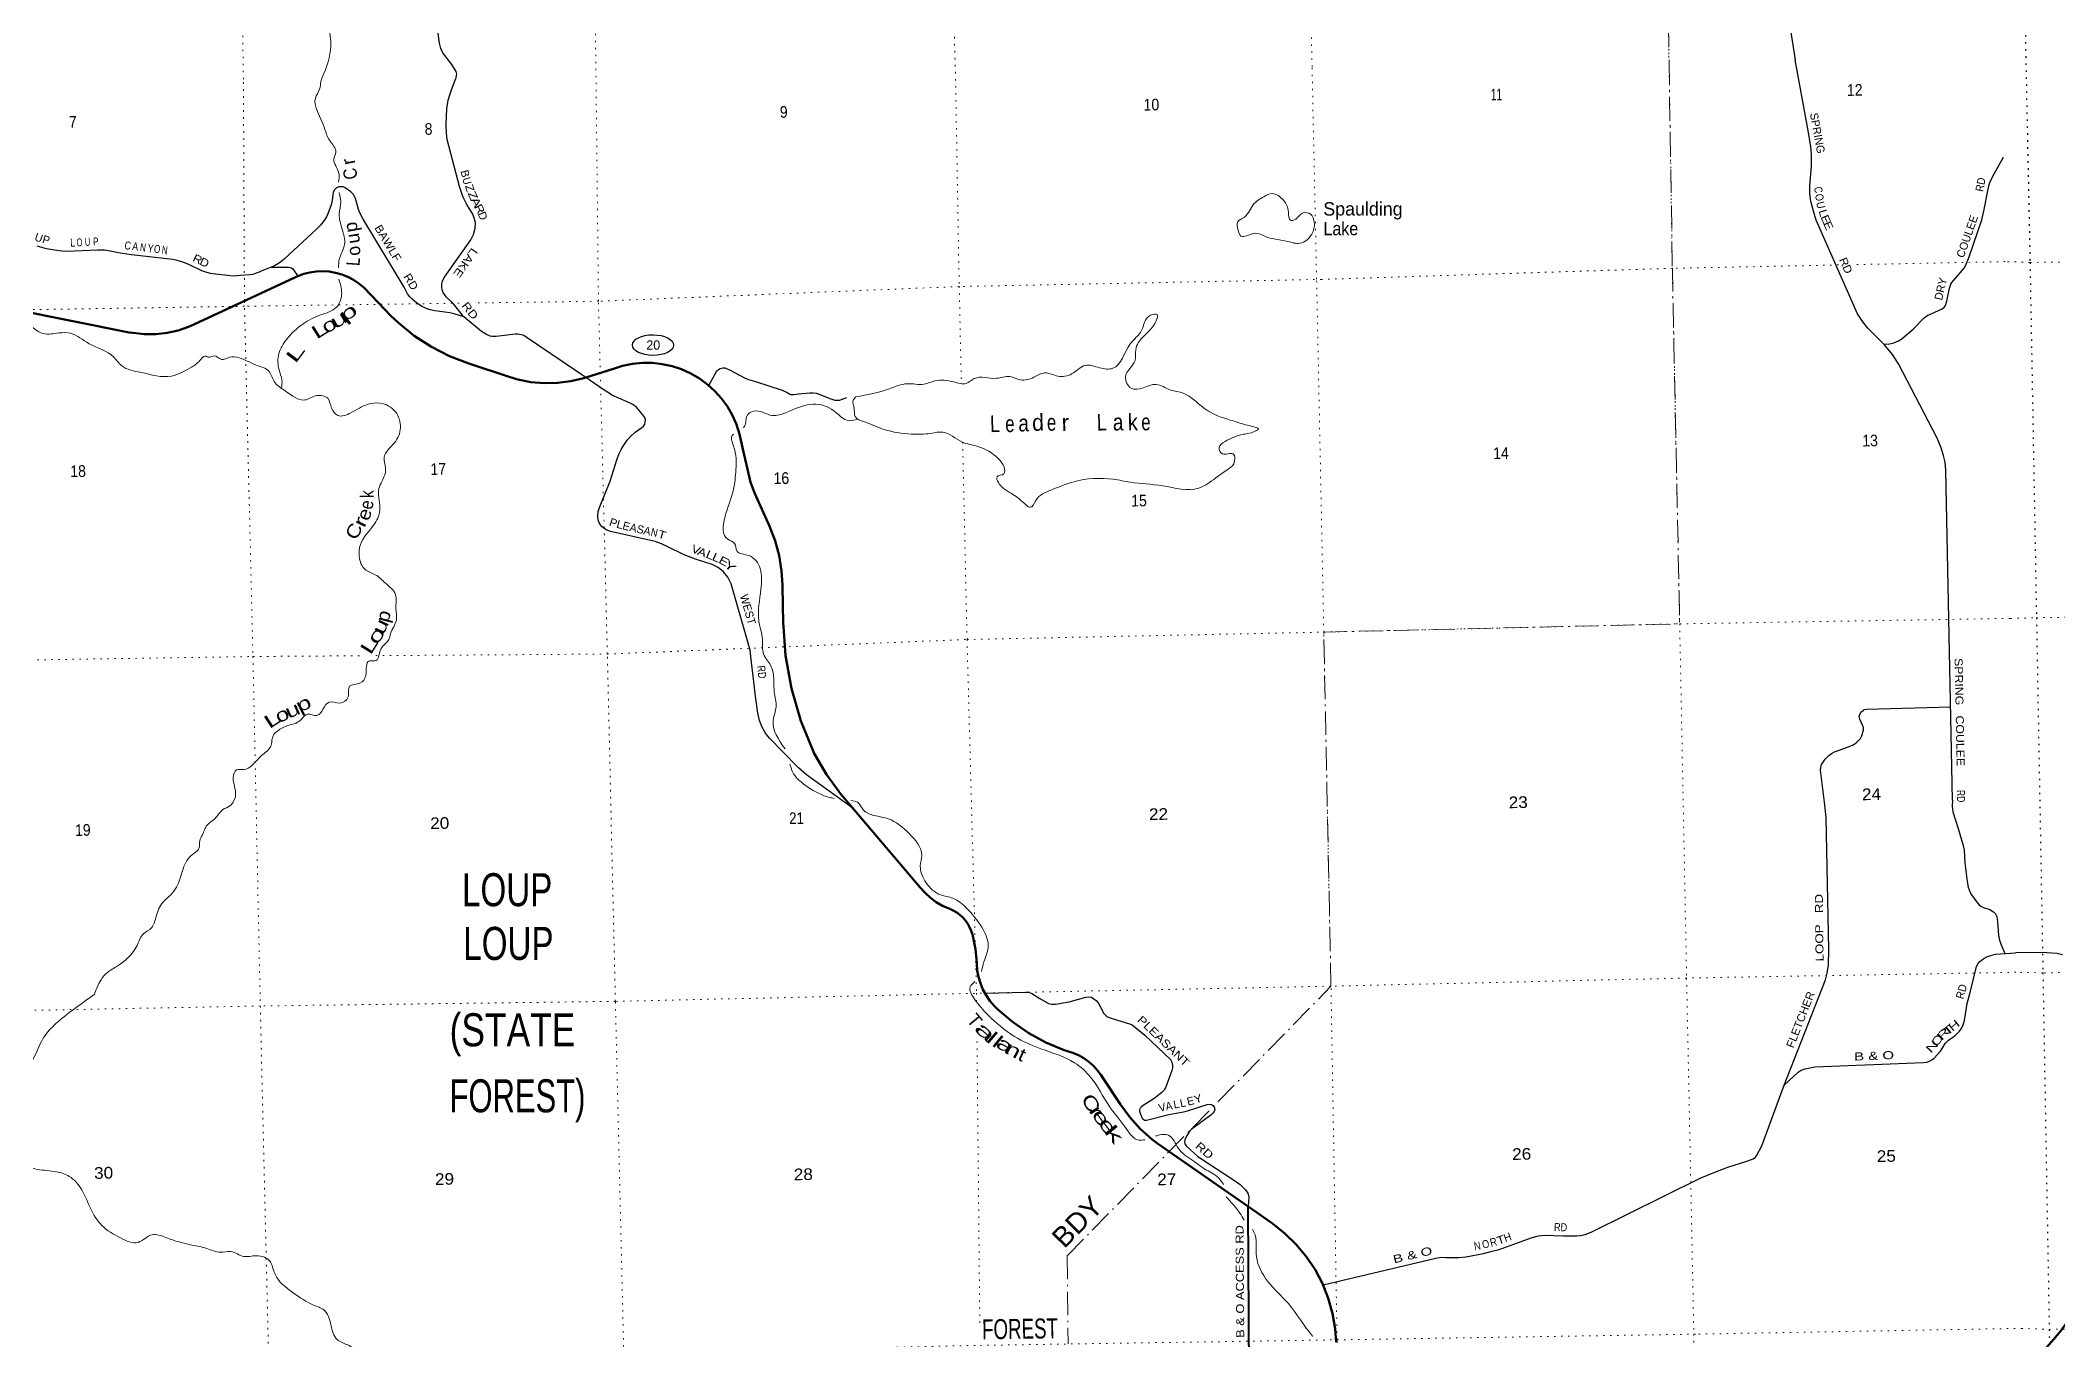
# Model space of a CAD drawing. Header units: feet. Extents: x 244583 to 493183, y 184934 to 372822.
# Drawn here: x 307571 to 337825, y 304754 to 324241 of the extents above; entities that cross this region are included whole.
import ezdxf
from ezdxf.enums import TextEntityAlignment as Align

# ---------------------------------------------------------------- set-up
doc = ezdxf.new("R2010")
doc.units = ezdxf.units.FT
doc.header["$LTSCALE"] = 70
doc.linetypes.add('DOT_DASHED', pattern=[7.7, 5, -1.2, 0.3, -1.2])
doc.linetypes.add('DOTTED', pattern=[1.5, 0.3, -1.2])
for name, color, linetype, lineweight in [('17', 7, 'Continuous', 25), ('23', 7, 'Continuous', 70), ('26', 7, 'Continuous', 40), ('29', 7, 'Continuous', 25), ('30', 7, 'Continuous', 25), ('39', 7, 'Continuous', 13), ('44', 7, 'DOT_DASHED', 13), ('6', 7, 'DOTTED', 25), ('7', 7, 'DOTTED', 13)]:
    doc.layers.add(name, color=color, linetype=linetype, lineweight=lineweight)
doc.layers.add('27', color=7, linetype='Continuous')
doc.layers.add('41', color=7, linetype='Continuous')

msp = doc.modelspace()

# ---------------------------------------------------------------- linework, layer by layer
at = {"layer": '17'}
msp.add_ellipse((316759.14, 319670.24), major_axis=(-309.24, 1), ratio=0.500121, dxfattribs=at)
at = {"layer": '23'}
for points in [[(311433.18, 320706.35), (311387.38, 320685.82), (309873.54, 319980.29), (309794.57, 319945.78), (309635.69, 319890.87), (309471.93, 319852.86), (309305.1, 319832.17), (309130.1, 319833.02), (308956.14, 319852.16), (308903.63, 319861.6), (307162.61, 320209.3), (307063.91, 320242.28), (306400.5, 320478.02)], [(314731.84, 319154.56), (314614.98, 319187.55), (313994.92, 319394.04), (313708.96, 319503.77), (313436.03, 319642.79), (313179.13, 319809.58), (312941.07, 320002.3), (312828.95, 320108.72), (312635.52, 320310.33), (312420.36, 320532.18), (312346.15, 320594.18), (312265.86, 320648.09), (312180.37, 320693.3), (312090.63, 320729.33), (311997.61, 320755.78), (311902.34, 320772.37), (311805.86, 320778.91), (311709.22, 320775.32), (311613.48, 320761.65), (311519.7, 320738.05), (311433.18, 320706.35)], [(325683.59, 306751.22), (324326.25, 307694.39), (324242.54, 307758.66), (324066.76, 307916.15), (323908.4, 308091.14), (323769.2, 308281.73), (323494.05, 308697.75), (323479.78, 308719.87), (323425.06, 308793.3), (323362.97, 308860.61), (323294.18, 308921.06), (323219.45, 308973.98), (323139.59, 309018.81), (323055.49, 309055.04), (322923.64, 309098.23), (322651.59, 309211.19), (322392.83, 309351.97), (322150.2, 309519.03), (321926.37, 309710.53), (321873.73, 309762.07), (321809.45, 309837.64), (321753.42, 309919.53), (321706.26, 310006.82), (321668.48, 310098.56), (321640.5, 310193.75), (321622.62, 310291.35), (321615.03, 310390.27), (321614.18, 310411.12), (321594.38, 310611.88), (321553.69, 310809.46), (321548.47, 310831.31), (321530.66, 310887.53), (321507.08, 310941.57), (321477.97, 310992.85), (321443.66, 311040.81), (321404.53, 311084.92), (321361, 311124.7), (321313.56, 311159.71), (321262.71, 311189.56), (321209.02, 311213.94), (321197.72, 311218.31), (321099.34, 311263.02), (321006.17, 311317.77), (320919.24, 311381.95), (320839.5, 311454.88), (320767.81, 311535.73), (319552.03, 312964.97), (319548.58, 312969.43), (319362.71, 313228.07), (319192.05, 313522.28), (319177.57, 313547.24), (319165.96, 313572.28), (318977.43, 314034.79), (318837.16, 314518.31), (318748.2, 315013.85), (318711.53, 315515.96), (318705.75, 315761.81), (318700.67, 316069.7), (318688.11, 316285.24), (318651.38, 316513.66), (318590.97, 316736.98), (318507.55, 316952.76), (318283.45, 317456.89), (318266.09, 317495.45), (318221.29, 317616.83), (318189.43, 317742.22), (318112.8, 318091.04), (318056.44, 318336.35), (318010.52, 318479.37), (317949.89, 318616.8), (317875.24, 318747.14), (317787.37, 318868.96), (317687.24, 318980.93), (317575.96, 319081.82), (317454.75, 319170.53), (317324.92, 319246.08), (317187.92, 319307.64), (317045.22, 319354.55), (316898.4, 319386.29), (316749.08, 319402.5), (316598.87, 319403.02), (316449.43, 319387.83), (316302.4, 319357.1), (316179.02, 319318.47), (315750.6, 319182.63)], [(315750.6, 319182.63), (315719.61, 319172.8), (315525, 319127.67), (315326.75, 319103.12), (315127.01, 319099.43), (314927.98, 319116.64), (314731.84, 319154.56)], [(337290.06, 304283.86), (337516.72, 304462.35), (337641.48, 304623.1), (337660.25, 304642.65), (337763.43, 304756.67), (337872.82, 304884.35), (337964.56, 305011.7), (338042.49, 305147.93), (338043.68, 305150.29), (338397.75, 305904.39), (338443.4, 306002.54), (338557.76, 306197.55), (339483.85, 307461.33)], [(327004.35, 304719.13), (326989.66, 304915.18), (326949.5, 305148.2), (326885.2, 305375.74), (326797.47, 305595.31), (326687.27, 305804.51), (326555.8, 306001.04), (326404.52, 306182.76), (326235.06, 306347.66), (326049.3, 306493.95), (325814.49, 306660.26), (325683.59, 306751.22)]]:
    msp.add_lwpolyline(points, dxfattribs=at)
at = {"layer": '26'}
msp.add_lwpolyline([(325705.93, 303438.89), (325683.75, 306727.59), (325683.59, 306751.22)], dxfattribs=at)
at = {"layer": '29'}
for p, q in [((336018.13, 318274.86), (335438.84, 319387.12)), ((336246.63, 312846.84), (336148.15, 317788.18)), ((333721.29, 308571.13), (334340.77, 310151.37))]:
    msp.add_line(p, q, dxfattribs=at)
for points in [[(334674.02, 327222.63), (334311.91, 326980.62), (334189.94, 326875.91), (334056.76, 326745.8), (333976.11, 326657.18), (333864.24, 326503.58), (333809.8, 326419.44), (333752.3, 326294.5), (333710.01, 326195.96), (333678.79, 326073.73), (333649.95, 325807), (333643.49, 325632.49), (333649.73, 325473.97), (333890.14, 323949.06)], [(313505.4, 324523.38), (313551.18, 324198.91), (313574.3, 324116.83), (313616.67, 324036.12), (313738.65, 323879.99), (313803.83, 323773.71), (313811.89, 323735.25), (313798.76, 323656.9)], [(335438.84, 319387.12), (335346.3, 319530.03), (335230.2, 319675.71), (334979.57, 319926.51), (334904.01, 320020.55), (334824.77, 320140.42), (334205.57, 321541.91), (334176.09, 321630.43), (334124.48, 321822.21), (334109.75, 321936.54), (334109.74, 322065.63), (334131.85, 322353.3), (334135.55, 322522.96), (334124.48, 322648.36), (334080.25, 322913.9), (333890.14, 323949.06)], [(313922.81, 320093.91), (313768.3, 320289.8), (313657.73, 320393.07), (313634.69, 320423.51), (313611.66, 320461.3), (313597.83, 320499.12), (313591.38, 320540.59), (313589.54, 320590.39), (313599.68, 320630.05), (313620.87, 320673.36), (313701.96, 320791.38), (314026.3, 321248.71), (314068.68, 321328.01), (314092.64, 321425.75), (314096.33, 321510.58), (314074.21, 321588.03), (314055.78, 321632.28), (313967.33, 321779.81), (313910.28, 321890.5), (313895.53, 321931.07), (313858.68, 322049.09), (313672.47, 322753.48), (313663.25, 322847.53), (313657.73, 322974.77), (313665.1, 323218.18), (313689.05, 323345.43), (313709.33, 323424.72), (313729.6, 323481.89), (313798.59, 323656.89)], [(335216.79, 319689.12), (335285.49, 319686.77), (335368.42, 319703.36), (335436.6, 319734.71), (335493.73, 319769.75), (335655.9, 319909.9), (335825.45, 320079.56), (335878.89, 320118.28), (335928.65, 320138.57), (336090.82, 320212.33), (336129.52, 320243.68), (336140.58, 320265.8), (336164.53, 320330.35), (336201.39, 320522.13), (336221.66, 320582.98), (336238.25, 320610.65), (336424.38, 320826.4), (336444.65, 320861.44), (336496.25, 320994.21), (336687.9, 321547.44), (336724.76, 321702.34), (336776.36, 321982.64), (336800.33, 322080.37), (336818.75, 322135.69), (336872.19, 322240.81), (337014.59, 322488.63)], [(313922.81, 320093.91), (313776.59, 320139.52), (313713.01, 320153.34), (313484.49, 320186.54), (313417.23, 320198.53), (313355.49, 320219.73), (313284.55, 320252.01), (313219.12, 320297.18), (313140.8, 320362.65), (313113.16, 320392.16), (313079.07, 320437.33), (313027.47, 320536.91), (312411.95, 321558.53), (312360.36, 321654.43), (312341.92, 321702.36), (312297.69, 321868.33), (312264.53, 321929.19), (312227.67, 321967.91), (312142.89, 322026.92), (312111.57, 322043.53), (312072.87, 322045.36), (312045.23, 322041.68), (312010.21, 322026.92), (311980.73, 321999.27), (311962.29, 321964.22), (311947.55, 321838.83), (311932.81, 321772.45), (311883.06, 321637.83), (311862.78, 321593.57), (311825.92, 321540.09), (311770.64, 321468.18), (311711.67, 321407.31), (311232.52, 320964.74), (311194.75, 320934.33), (311141.31, 320893.76), (311084.18, 320860.56), (310981.89, 320820.9), (310892.52, 320783.11), (310851.98, 320766.52), (310809.6, 320748.08), (310758, 320731.49), (310707.32, 320725.03), (310571.09, 320713.16)], [(310571.09, 320713.16), (310464.06, 320706.59), (310377.44, 320712.12), (310204.22, 320734.25), (310123.15, 320745.32), (310066.93, 320759.15), (309990.44, 320785.88), (309806.16, 320874.39), (309747.21, 320900.22), (309691.9, 320918.65), (309623.74, 320938.95), (309555.53, 320951.85), (308936.33, 321025.61), (308766.79, 321047.74), (308590.82, 321081.87), (308530.9, 321092), (308427.7, 321095.68), (307969.78, 321072.65), (307893.27, 321077.24), (307782.7, 321092), (307664.76, 321114.12), (307521.04, 321152.87)], [(311030.64, 320839.8), (311295.77, 320841.17), (311338.4, 320828.78), (311354.77, 320813.79), (311433.18, 320706.35)], [(315750.6, 319182.63), (314872.14, 319780.83), (314822.41, 319812.19), (314783.69, 319825.08), (314733.96, 319836.16), (314698.92, 319836.15), (314573.63, 319821.41), (314405.93, 319797.44), (314374.6, 319797.44), (314345.11, 319799.28), (314315.63, 319806.66), (314264.03, 319826.94), (314184.78, 319876.73), (313922.81, 320093.91)], [(317597.53, 319064.84), (317718.51, 319285.75), (317739.72, 319305.12), (317766.43, 319318.94), (317806.06, 319329.09), (317836.46, 319330.01), (317863.19, 319319.87), (317906.49, 319300.5), (318143.3, 319174.19), (318190.29, 319156.67), (318297.17, 319123.47), (318695.23, 318994.39), (318772.63, 318957.51), (318823.33, 318928.94), (318838.99, 318928.01), (318868.46, 318928), (318942.17, 318939.06), (319111.71, 318953.82), (319163.33, 318955.68), (319203.86, 318950.13), (319277.57, 318924.31), (319410.26, 318868.99), (319483.97, 318846.86), (319525.46, 318842.27), (319554, 318846.86), (319663.95, 318885.38)], [(316118.07, 317629.21), (316217.43, 317947.82), (316253.37, 318042.79), (316283.77, 318102.72), (316321.55, 318171.88), (316372.23, 318242.87), (316426.6, 318306.49), (316490.17, 318364.58), (316593.38, 318436.5), (316615.49, 318456.78), (316634.84, 318485.37), (316641.29, 318515.79), (316644.05, 318548.07), (316633.92, 318585.87), (316606.28, 318626.44), (316556.52, 318685.45), (316510.46, 318738.93), (316483.74, 318758.3), (316457, 318777.65), (316372.23, 318821.91), (316139.12, 318920.58), (316099.49, 318947.31), (316025.77, 318995.25), (315750.6, 319182.63)], [(336148.15, 317788.18), (336136.89, 317914.6), (336113.85, 318015.1), (336079.76, 318128.51), (336018.13, 318274.86)], [(319741.99, 312734.11), (319059.13, 313226.99), (318943.02, 313332.11), (318699.76, 313575.52), (318508.11, 313774.68), (318447.3, 313850.29), (318390.16, 313951.71), (318355.15, 314038.38), (318331.19, 314150.87), (318301.71, 314364.79), (318227.99, 314999.15), (318215.09, 315093.2), (318176.39, 315235.19), (317933.14, 316090.84), (317881.53, 316190.43), (317815.19, 316267.87), (317784.9, 316294.67), (317741.48, 316330.58), (317696.44, 316355.52), (317645.65, 316378.51), (317395.02, 316459.65), (317225.48, 316526.04), (316982.22, 316644.06), (316888.23, 316690.17), (316790.56, 316725.2), (316119.76, 316872.72), (316055.26, 316900.39), (315994.45, 316946.49), (315963.11, 316985.22), (315935.48, 317042.38), (315929.94, 317099.55), (315935.48, 317175.15), (315955.74, 317232.32), (316118.07, 317629.21)], [(334835.48, 313733.03), (334866.21, 313771.87), (334887.4, 313811.51), (334913.2, 313900.03), (334912.29, 313934.15), (334898.46, 313970.1), (334857.91, 314058.62), (334849.63, 314098.27), (334857.91, 314132.38), (334875.43, 314164.66), (334905.83, 314191.39), (334925.19, 314203.38), (334959.08, 314212.7), (336220.73, 314247.68)], [(334340.77, 310151.37), (334368.64, 310249.69), (334387.98, 310374.15), (334393.64, 310603.39), (334354.14, 312583.98), (334329, 312815.7), (334270.03, 313295.16), (334271.88, 313341.27), (334282.94, 313378.16), (334343.75, 313464.81), (334393.51, 313514.62), (334434.05, 313545.97), (334476.43, 313568.08), (334616.49, 313619.72), (334749.18, 313671.35), (334798.03, 313701.79), (334835.48, 313733.03)], [(336246.63, 312846.84), (336244.67, 312752.11), (336253.89, 312672.81), (336334.97, 312422.01), (336408.69, 312163.84), (336425.27, 312095.62), (336430.8, 311905.67), (336467.66, 311625.38), (336485.17, 311539.64), (336514.66, 311458.5), (336534, 311426.22), (336598.5, 311335.86), (336643.66, 311281.47), (336674.06, 311256.56), (336711.84, 311233.52), (336806.75, 311204.93), (336862.96, 311170.82), (336895.2, 311138.54), (336912.72, 311102.59), (336924.69, 311020.52), (336939.43, 310821.36), (336952.34, 310743.92), (336976.29, 310673.84), (337034.68, 310544.83)], [(333721.29, 308571.13), (333930.93, 308764.26), (333977, 308795.61), (334039.66, 308817.74), (334181.56, 308845.4), (335810.65, 308911.79), (335861.33, 308918.25), (335900.95, 308932.07), (335936.89, 308951.44), (335972.82, 308978.18), (336068.65, 309081.44), (336103.66, 309134.92), (336139.6, 309194.86), (336165.57, 309228.16), (336187.52, 309248.34), (336223.45, 309273.23), (336280.58, 309311.95), (336353.37, 309381.11), (336379.17, 309416.15), (336402.21, 309463.17), (336429.85, 309538.77), (336466.71, 309796.94), (336518.31, 309981.35), (336606.76, 310350.16), (336632.58, 310398.13), (336658.38, 310425.79), (336717.35, 310471.89), (336761.58, 310495.86), (336822.39, 310517.99), (336894.25, 310534.57), (337195.13, 310557.89)], [(337899.84, 310525.57), (337816.94, 310547.71), (337581.13, 310562.45), (337195.13, 310557.89)], [(321740.3, 309951.68), (322342.91, 309968.27), (322396.35, 309964.59), (322442.42, 309947.99), (322562.32, 309873.24), (322689.36, 309796.78), (322733.37, 309784.97), (322796.25, 309785.71), (323001.1, 309823.15), (323248.68, 309891.74), (323294.47, 309895.99), (323335.29, 309889.9), (323372.15, 309867.77), (323405.32, 309840.11), (323433.27, 309805.23), (323495.69, 309697.22), (323514.97, 309652.94), (323530.63, 309633.57), (323563.91, 309603.42), (323598.82, 309587.47), (323724.31, 309547.26), (323907.5, 309492.5), (323945.55, 309473.84), (324135.87, 309321.3), (324517.61, 308953.71), (324540.51, 308914.39), (324547.89, 308866.44), (324549.73, 308829.56), (324540.62, 308790.67), (324443.77, 308533.59), (324430.87, 308513.3), (324418.66, 308492.41), (324390.33, 308461.67), (324273.42, 308373.31), (324081.91, 308245.48), (324068.76, 308228.39), (324061.39, 308215.49), (324055.86, 308197.05), (324056.78, 308181.37), (324069.71, 308134.37), (324096.4, 308077.18), (324106.53, 308065.2), (324129.57, 308047.68), (324138.79, 308043.99), (324162.07, 308044.95), (324493.56, 308130.45), (324712.8, 308171.96), (324774.57, 308184.14), (325070.14, 308280.02), (325102.59, 308285.56), (325130.24, 308281.87), (325157.88, 308265.28), (325175.68, 308245.25), (325185.52, 308211.8), (325182.76, 308194.28), (325174.46, 308178.6), (325154.19, 308150.94), (325125.36, 308121.48), (324898.16, 307956.82), (324828.94, 307906.61), (324808.67, 307884.48), (324761.54, 307805.58), (324734.95, 307751.71), (324727.58, 307720.36), (324733.11, 307689.01), (324753.98, 307660.25), (324932.27, 307503.5), (325493.7, 307130.47), (325564.07, 307079.06)], [(326807.84, 305574.24), (328500.02, 305974.19), (328582.95, 305990.78), (328647.45, 305988.94), (328846.48, 305988.94), (328947.83, 305998.16), (329215.05, 306047.95), (329345.89, 306079.3), (329450.93, 306106.96), (329944.82, 306283.99), (330036.96, 306309.81), (330129.11, 306320.87), (330409.22, 306313.5), (330615.62, 306313.5), (330670.9, 306317.19), (330740.93, 306331.94), (330803.59, 306354.07), (330836.76, 306372.51), (332465.85, 307176.52), (332683.31, 307268.72), (332878.65, 307338.8), (333180.88, 307434.69), (333258.28, 307467.88), (333295.14, 307493.7), (333313.57, 307523.21), (333387.28, 307663.36), (333721.29, 308571.13)], [(325564.07, 307079.06), (325640.57, 307006.24), (325680.34, 306953.22), (325691.4, 306923.72), (325695.02, 306892.07), (325683.59, 306751.22)]]:
    msp.add_lwpolyline(points, dxfattribs=at)
at = {"layer": '39'}
for points in [[(311774.62, 323624.48), (311921.5, 324095.49), (311873.7, 324668.95), (311905.23, 324912.31), (312075.9, 325071.55), (312199.59, 325559.52), (312340.46, 325997.28), (312296.83, 326259.33), (312312.51, 326791.61), (312258.83, 327152.56), (312218.04, 327475.35), (312415.28, 328025.5), (312701.86, 328860.66), (312705.11, 329204.58), (312712.61, 329437.34), (312983.45, 329539.98), (313126.64, 329759.33), (313173.13, 330063.68), (313449.72, 330182.62), (313836.27, 330463.6), (313764.31, 330625.96), (313688.6, 330875.22), (314045.24, 331135.35), (314138.01, 331450.77), (314125.41, 331677.04), (314023.64, 332016.79), (313974.61, 332347.5), (313934.7, 332625.8), (314188.51, 332974.85), (314257.72, 333356.53), (314014.13, 333509.31), (313988.41, 333785.88), (314333.11, 334239.95), (314551.13, 334863.35), (314762.49, 335618.08), (314789.57, 336187), (314802.17, 336670.67), (314817.1, 336935.95), (315116, 337253.56), (315257.76, 337747.97), (315255.28, 338075.58), (315101.74, 338375.84), (315063.57, 338668.34), (315078.02, 338957.87), (314996.28, 339204.98)], [(311774.96, 323628.46), (311757.05, 323511.22), (311695.27, 323372.64), (311799.2, 323015.17), (311915.87, 322726.63), (312001.78, 322564.73), (311973.63, 322459.14), (312046.28, 322254.56), (312039.86, 322112.79)], [(312050.3, 321961.04), (312075.05, 321822.88), (312052.54, 321636.61), (312097.45, 321407.24), (312132.19, 321181.7), (312054.05, 320953.93), (312042.51, 320830.74)], [(325530.69, 321407.65), (325524.53, 321514.58), (325627.86, 321591.37), (325765.24, 321781.95), (325920.26, 321896.12), (326044.36, 321943.02), (326213.74, 321843.38), (326289.85, 321667.14), (326320.57, 321542.52), (326380.92, 321549.78), (326507.93, 321653.3), (326619.25, 321633.29), (326676.13, 321511.21), (326637.34, 321332.7), (326464.57, 321197.97), (326276.49, 321224.53), (325956.44, 321294.92), (325769.89, 321345.75), (325575.08, 321305.52), (325530.69, 321407.65)], [(312045.99, 320659.61), (312090.27, 320451.7), (312011.8, 320240.08), (311772.15, 320122.2), (311510.64, 319987.73), (311265.13, 319758.65), (311148.4, 319544.24), (311151.26, 319299.9), (311192.54, 319151.25), (311188.05, 319024.35)], [(307286.56, 320235.57), (307301.12, 320122.2), (307439.73, 319947.2), (307617.24, 319843.68), (307848.99, 319852.33), (308024.54, 319847.74), (308301.92, 319691.66), (308668.84, 319494.95), (308792.53, 319360.06), (309078.87, 319260.72), (309537.77, 319205.21), (309837.58, 319340.44), (309962.69, 319437.86), (310038, 319503.99), (310112.91, 319489.32), (310172.99, 319510.71), (310287.01, 319456.42), (310405.38, 319487.05), (310550.69, 319481.86), (310794.81, 319375.62), (311002.56, 319272.7), (311076.06, 319126.71), (311248.37, 318980.67), (311537.41, 318847.04), (311715.57, 318913.2), (311879.75, 318872.03), (311939.13, 318725.76), (312032.1, 318614.49), (312226.92, 318654.73), (312484.51, 318783.06), (312663.65, 318800.76), (312896.2, 318668.03), (312971.5, 318431.18), (312881.22, 318205.18), (312726.31, 317983.96), (312748.31, 317790.49), (312679.52, 317599.26), (312643.35, 317491.49), (312661.4, 317192.91), (312567.05, 316968.85), (312371.13, 316680.15), (312352.58, 316498), (312437, 316309.81), (312593.95, 316226.07), (312747.72, 316099.86), (312896.29, 315931.13), (312902.49, 315721.18), (312910.06, 315543.59), (312823.33, 315341.9), (312796.83, 315254.52), (312702.16, 315147.6), (312646.32, 315015.2), (312607.49, 314939.69), (312504.76, 314933.61), (312450.6, 314716.41), (312364.2, 314599.56), (312207.8, 314554.04), (312186.79, 314394.05), (312061.6, 314300.67), (311901.94, 314317.69), (311718.4, 314116.1), (311574.87, 314133.44), (311465.81, 314040.38), (311287.8, 313966.15), (311126.08, 313884.16), (311072.7, 313830.58), (311021.89, 313647.78), (310887.42, 313513.82), (310737.19, 313361.36), (310629.42, 313304.69), (310512.58, 313298.32), (310464.43, 313184.25), (310499.74, 312930.45), (310412.36, 312761.07), (310308.62, 312704.47), (310188.35, 312566.75), (310075.21, 312475.63), (310001.55, 312326.71), (309960.98, 312237.03), (309951.02, 312129.78), (309834.29, 312016.37), (309701.76, 311785.49), (309613.86, 311541.36), (309521.44, 311422.37), (309412.62, 311317.2), (309307.91, 311107.07), (309238.79, 310931.99), (309117.55, 310842.72), (309022.23, 310667.12), (308705.97, 310345.74), (308554.77, 310241.74), (308460.42, 310118.67), (308381.43, 309933.29)], [(319802.93, 318894.2), (320304.69, 319015.27), (320571.4, 319091.26), (320823.63, 319084.16), (320988, 319133.88), (321268.66, 319117.24), (321456.62, 319096.74), (321576.21, 319167.79), (321908.87, 319172.39), (322112.03, 319198.64), (322270.32, 319149.27), (322469.21, 319187.56), (322629.24, 319253.36), (322831.87, 319204.87), (323036.93, 319237.23), (323240.06, 319366.5), (323456.57, 319330.4), (323656.38, 319322.26), (323917.25, 319691.02), (324084.74, 319888.25), (324221.31, 320119.21), (324319.97, 320127.23), (324305.69, 320034.03), (324102.88, 319787.62), (323997.68, 319601.72), (323988.81, 319439.96), (323844.46, 319194.7), (323928.56, 319022.67), (324304.52, 319080.64), (324515.91, 318997.99), (324710.48, 318949.34), (324826.76, 318882.97), (324978.43, 318760.76), (325119.54, 318662.57), (325505.58, 318518.76), (325753, 318448.94), (325838.4, 318414.28), (325780.7, 318374.76), (325592.05, 318328.59), (325338, 318224.56), (325249.1, 318131.9), (325299.33, 318039.99), (325458.63, 318041.14), (325467.65, 317891.85), (325370.68, 317799.02), (325197.63, 317678.43), (324944.55, 317525.95), (324399.37, 317559.55), (323918.3, 317614.62), (323661.31, 317657.99), (323075.17, 317622.1), (322726.77, 317496.01), (322497.96, 317339.97), (322415.31, 317237.33), (322345.88, 317280.39), (322157.32, 317432.17), (321938, 317609.6), (321918.16, 317694.04), (322020.09, 317740.5), (322024.21, 317837.53), (321936.88, 317969.11), (321628.74, 318150.83), (321391.43, 318218.83), (321106.19, 318364.65), (320925.04, 318346.91), (320630.79, 318337.02), (320226.13, 318403.71), (319929.39, 318519), (319790.66, 318599.06), (319773.97, 318728), (319761.52, 318846.92), (319802.93, 318894.2)], [(319827.75, 318559.4), (319709.21, 318536.84), (319437.6, 318707.17), (319121.51, 318781.68), (318760.9, 318661.4), (318548.06, 318614.75), (318270.43, 318681.95), (318163.22, 318597), (318123.9, 318444.73), (318110.92, 318434.8)], [(317969.09, 318334.16), (317956.86, 318326.28), (317966.21, 318160.84), (318001.63, 317799.99), (317965.21, 317502.34), (317836.38, 317085.71), (317879.23, 316757.33), (317983.28, 316696.78), (318015.78, 316584.31), (318198.7, 316513.22), (318365.93, 316318.59), (318378.05, 316013.84), (318347.35, 315530.48), (318399.23, 315254.79), (318417.72, 315035), (318521.86, 314869.42), (318570.07, 314676.47), (318578.25, 314468.59), (318604.89, 314244.91), (318560.45, 314046.08), (318740.14, 313613.82)], [(343046.22, 313616.31), (343045.04, 313604.75), (342871.4, 313314.86), (342652.38, 312987.32), (342438.53, 312765.03), (342198.81, 312602.64), (341953.76, 312341.06), (341784.48, 311966.41), (341684.46, 311787.75), (341612.85, 311603.82), (341611.35, 311292.52), (341678.52, 310029.14), (341748.46, 309762.29), (341718, 309476.44), (341634.38, 309142.61), (341669.24, 308830.3), (341636.62, 308695.99), (341609.16, 308594.15), (341692.33, 308505.54), (341821.66, 308353.55), (341976.58, 308151.76), (342120.07, 307925.38), (342185.41, 307678.62), (342161.74, 307439.45), (342081.05, 307291.65), (341819.82, 307104.4), (341557.96, 306866.6), (341427.18, 306632.5), (341424.35, 306369.67), (341507.72, 306054.69), (341704.95, 305563.03), (341833.05, 305016.87), (341874.53, 304757.31), (341903.25, 304667.16), (341869.51, 304500.47), (341769.81, 304164.17), (341437.4, 303776.83), (341334.76, 303620.33), (341319, 303460.21), (341253.94, 303331.04), (341099.15, 303235.73), (340793.16, 303061.37), (340328.46, 302787.54), (339938.94, 302568.38), (339608.42, 302478.21), (339192.14, 302351.28), (338935.44, 302218.73), (338777.47, 302165.77), (338555.16, 301957.38), (338135.03, 301531.2), (337700.55, 301039.93), (337535.43, 300806.88), (337345.28, 300566.1)], [(318813.19, 313383.15), (318848.01, 313278.19), (319082.61, 313042.49), (319412.44, 312885.44), (319476.72, 312871.5)], [(319727.6, 312840.14), (319823.33, 312815.38), (319917.4, 312694.9), (320075.26, 312615.84), (320288.02, 312565.53), (320601, 312343.51), (320789.03, 312015.99), (320767.93, 311860.04), (320855.66, 311607.28), (321073.08, 311423.76), (321255.56, 311374.87), (321456.06, 311231.41), (321689.77, 310939.13), (321785.76, 310676.44), (321710.95, 310382.07), (321684.29, 310274.39)], [(321586.91, 310125.85), (321513.95, 310046.9), (321580.14, 309862.39), (321782.53, 309624.03), (322180.17, 309302.7), (322577.13, 309116.68), (323079.45, 308906.51), (323321.71, 308691.16), (323604.73, 308252.41), (323842.91, 307938.01), (324052.44, 307746.25), (324134.09, 307752.99)], [(308381.43, 309933.29), (308069.32, 309706.93), (307799.38, 309489.48), (307623.87, 309290.06), (307490.2, 309014.72), (307311.54, 308770.81), (306980.32, 308592.54), (306861.38, 308388.19), (306923.62, 308199.56), (307024, 308019.76), (307160.51, 307848.77), (307177.32, 307612.78), (307259.64, 307428.59), (307522.19, 307308.58), (307811.3, 307271.91), (308004.26, 307203.03), (308191.77, 307002.75), (308345.53, 306674.55), (308492.85, 306467.42), (308774.91, 306279.12), (309036.37, 306213.62), (309247.84, 306328.91), (309454.43, 306284.54), (309847.88, 306173.19), (310066.73, 306120.99), (310271.5, 306066.48), (310424.59, 306075.59), (310623.68, 306002.79), (310809.02, 306012.53), (311020.61, 305919.79), (311063.14, 305809.54), (311140.9, 305651.52), (311368.69, 305454.06), (311668.77, 305272.18), (311821.45, 305200.48), (311928.81, 304974.37), (312021.9, 304756.05), (312180.83, 304674.38), (312320.08, 304568.08), (312379.5, 304318.79), (312440.85, 304073.59), (312458.99, 303871.97), (312511.43, 303669), (312635.28, 303425.04), (312760.22, 303328.55), (312922.94, 303158.08), (313205.64, 303038.47), (313344.61, 302845.31), (313476.73, 302793.4), (313635.3, 302729.89), (313790.24, 302545.13), (313841.31, 302410.81), (313928.36, 302293.37), (313994.27, 302122.99), (314189.4, 301945.08), (314421.26, 301745.69), (314519.14, 301489.09), (314574.12, 301158.93), (314649.19, 300934.2), (314771.3, 300777.06), (314908.21, 300484.88), (315075.16, 300304.39), (315275.7, 300259.9), (315457.88, 299922.17), (315602.49, 299648.32), (315780.49, 299520.57), (315848.34, 299354.27), (315848.17, 299059.37), (315880.66, 298845.91), (315900.36, 298565.54), (316019.78, 298442.68), (316147.58, 298404.83), (316249.15, 298469.46), (316429.41, 298531.62), (316579.03, 298411.38), (316754.2, 298222.98), (317027.99, 298044.61), (317167.13, 297944.37), (317374.36, 297867.69), (317600.46, 297856.03), (317762.14, 297839.04), (317843.5, 297804.3), (317937.07, 297763.75), (318014.84, 297706.72), (318078.46, 297651.42), (318159.58, 297628.8), (318277.31, 297590.74), (318371.45, 297521.92), (318519.29, 297288.53), (318526.22, 297143.24), (318380.18, 297083.78), (318261.03, 296889.53), (318251.55, 296758.05), (318276.39, 296726.22), (318203.21, 296654.08), (318226.06, 296519.2), (318197.35, 296340.88)], [(324298.87, 307805.3), (324315.31, 307812.07), (324495.12, 307816.77), (324635.41, 307625.31), (324853.28, 307440.46), (325057.95, 307298.51), (325247.68, 307172.13), (325312.96, 307079.81)], [(325355.87, 306896.61), (325560.57, 306651.17), (325625.73, 306544.22)], [(325747.87, 306412.18), (325771.9, 306368.55), (325809.59, 305995.63), (325976.13, 305633.34), (326287.41, 305294.14), (326652.06, 304806.52), (326653.1, 304805.34)]]:
    msp.add_spline(points, degree=3, dxfattribs=at)
at = {"layer": '44'}
for p, q in [((331959.81, 326106.06), (331996.78, 323920.69)), ((326818.77, 315365.61), (332156.52, 315489.89)), ((326926.6, 310055.53), (326818.77, 315365.61)), ((322970.13, 306009.2), (326926.6, 310055.53)), ((322970.13, 306009.2), (322983.34, 304689.24))]:
    msp.add_line(p, q, dxfattribs=at)
msp.add_lwpolyline([(331996.78, 323920.69), (332046.22, 320822.14), (332156.52, 315489.89)], dxfattribs=at)
at = {"layer": '6'}
for points in [[(337147.81, 335688.2), (337215.27, 331500.86), (337306.46, 326207.69), (337346.67, 324001.11)], [(337346.67, 324001.11), (337410.3, 320910.26), (337506.97, 315581.06), (337603.53, 310255.89), (337698.69, 304908.46), (337746.82, 301103.81)]]:
    msp.add_lwpolyline(points, dxfattribs=at)
at = {"layer": '7'}
for p, q in [((337038.29, 320922.26), (334773.16, 320876.83)), ((321617.86, 309228.43), (321660.21, 304995.1))]:
    msp.add_line(p, q, dxfattribs=at)
for points in [[(320530.92, 369750.82), (320564.72, 368560.51), (320655.79, 363277.2), (320708.18, 357906.12), (320795.38, 352614.64), (320961.64, 347209.49), (321029.96, 341850.87), (321093.35, 336536.65), (321175.69, 331184.39), (321229.05, 325865.92), (321294.57, 323763.76)], [(326642.74, 323841.57), (326595.44, 325986.01), (326538.76, 331268.01), (326422.32, 336708.56), (326354.29, 342053.03), (326276.55, 347377.07), (326201.24, 352680.93), (326048.1, 358035.78), (325980.19, 363374.18), (325896.96, 368669.79), (325902.95, 369828.98)], [(309899.95, 369600.07), (309987.12, 368343.75), (310052.37, 363037.66), (310144.93, 357679.54), (310273.82, 352324.18), (310357.54, 347004.31), (310424.11, 341631.5), (310479.58, 336309.03), (310535.65, 330956.23), (310582.23, 325674.03), (310616.64, 323612.23)], [(315904.18, 323686.65), (315875.83, 325693.52), (315835.85, 331050.69), (315787.94, 336399.61), (315723.13, 341683.46), (315689.13, 347044.8), (315710.89, 352447.74), (315459.27, 357774.29), (315374.55, 363144.7), (315260.56, 368461.93), (315232.29, 369675.03)], [(331816.98, 335755.08), (331881.06, 331379.51), (331959.81, 326106.06), (331996.78, 323920.69)], [(321294.57, 323763.76), (321351.05, 320548.94), (321383.15, 319103.8)], [(327085.35, 299458.47), (327018.19, 304751.18), (326926.6, 310055.53), (326818.77, 315365.61), (326711.29, 320657.51), (326642.74, 323841.57)], [(331996.78, 323920.69), (332046.22, 320822.14), (332156.52, 315489.89), (332260.36, 310177.71), (332368.76, 304839.37), (332437.97, 299544.68)], [(310616.64, 323612.23), (310631.42, 320327.35), (310758.99, 314999.9), (310869.49, 309758.55), (310995.81, 304392.7), (311110.24, 299195.45)], [(316416.42, 299284.77), (316319.63, 304546.59), (316194.21, 309828.04), (316074.28, 315036.89), (315940.6, 320328.27), (315904.18, 323686.65)], [(343831.92, 321000.99), (342682.04, 320977.96), (337410.3, 320910.26), (337038.29, 320922.26)], [(334537.66, 320872.11), (332046.22, 320822.14), (326785.63, 320656.2), (321351.05, 320548.94), (315940.6, 320328.27), (314071.66, 320301.78)], [(313850.45, 320298.65), (310630.11, 320253.01), (307420.05, 320201.19)], [(321402.89, 318214.99), (321468.64, 315255.21), (321610.62, 309951.87), (321612.46, 309767.99)], [(312601.1, 315012.72), (316074.28, 315036.89), (321468.64, 315255.21), (326818.77, 315365.61), (332156.52, 315489.89), (337119.26, 315571.55)], [(337119.26, 315571.55), (337506.97, 315581.06), (342627.19, 315660.65)], [(306476.77, 314933.42), (310758.99, 314999.9), (312356.88, 315011.02)], [(337199.58, 310263.82), (332260.36, 310177.71), (326926.6, 310055.53), (321684.96, 309950.56), (316194.21, 309828.04), (310869.49, 309758.55), (306549.1, 309675.38)], [(341317.89, 310295.7), (337603.53, 310255.89), (337199.58, 310263.82)], [(337280.38, 304923.72), (337698.69, 304908.46), (341841.94, 304967.47)], [(306621.73, 304396.36), (310997.12, 304467.04), (316319.63, 304546.59), (321663.47, 304668.98), (327018.19, 304751.18), (332443.1, 304838.06), (337280.38, 304923.72)]]:
    msp.add_lwpolyline(points, dxfattribs=at)

# ---------------------------------------------------------------- texts
at = {"layer": '17'}
msp.add_text('20', height=140, dxfattribs=at).set_placement((316762.59, 319601.93), align=Align.CENTER)
at = {"layer": '27', "width": 1.2}
msp.add_text('B & O ACCESS RD', height=120, rotation=90.386, dxfattribs=at).set_placement((325626.4, 304781.46))
at = {"layer": '30'}
for s, rotation, p in [('SPRING', 280.407, (334108.51, 323141.38)), ('COULEE', 70.762, (336415.29, 320968.81)), ('DRY', 77.12, (336090.45, 320335.04)), ('WEST', 285.87, (318061.56, 315912.1))]:
    msp.add_text(s, height=120, rotation=rotation, dxfattribs=at).set_placement(p)
for s, rotation, p in [('B', 284.808, (313883.65, 322226.85)), ('U', 340.99, (307527.69, 321223.87)), ('P', 344.911, (307643.42, 321192.38)), ('E', 344.597, (316343.54, 316897.51)), ('A', 346.597, (316450.5, 316871.38)), ('S', 345.597, (316554.89, 316848.44)), ('A', 347.597, (316658.23, 316825.34)), ('V', 14.463, (324410.32, 308181.28)), ('L', 11.721, (324619.6, 308228.04)), ('L', 11.155, (324717.77, 308245.69)), ('E', 13.973, (324834.66, 308275.02))]:
    msp.add_text(s, height=120, rotation=rotation, dxfattribs=at).set_placement(p, align=Align.CENTER)
for s, rotation, width, p in [('U', 284.808, 0.9, (313911.16, 322117.65)), ('Z', 287.34, 1.15, (313954.2, 322005.3)), ('Z', 294.267, 1.35, (314002.8, 321888.14)), ('C', 277.341, 0.8, (334178.62, 321990.84)), ('O', 282.062, 0.85, (334195.11, 321873.03)), ('A', 297.944, 1.35, (314052.22, 321785.14)), ('R', 297.944, 1.2, (314105.92, 321684.32)), ('D', 291.94, 1.05, (314150.37, 321585.88)), ('U', 283.062, 0.9, (334214.45, 321756.89)), ('L', 287.419, 1.15, (334253.03, 321633.92)), ('E', 293.837, 1.2, (334292.21, 321533.23)), ('E', 293.837, 1.2, (334332.45, 321437.47)), ('L', 2.879, 0.8, (308058.05, 321147.18)), ('O', 2.879, 0.7, (308160.77, 321151.06)), ('U', 2.879, 0.7, (308281.05, 321158.76)), ('P', 2.879, 0.75, (308404.08, 321164.59)), ('C', 352.563, 0.8, (308873.95, 321104.35)), ('A', 353.207, 0.85, (308987.86, 321089.97)), ('N', 353.207, 0.75, (309103.31, 321076.21)), ('Y', 353.207, 0.85, (309217.37, 321062.62)), ('O', 353.207, 0.75, (309315.8, 321052.4)), ('N', 353.207, 0.75, (309429.42, 321036.8)), ('R', 334.345, 1.15, (309903.64, 320904.79)), ('D', 334.345, 1.15, (310006.75, 320855.27)), ('R', 293.837, 1.1, (334569.2, 320893.59)), ('D', 293.837, 1.1, (334619.1, 320785.27)), ('P', 341.781, 1.05, (316145.77, 316949.64)), ('L', 344.597, 1.1, (316247.86, 316921.63)), ('N', 347.597, 0.85, (316766.26, 316802.22)), ('T', 343.269, 1.2, (316877.29, 316769.11)), ('V', 338.615, 1.2, (317380.9, 316545.42)), ('A', 338.615, 1.2, (317474.36, 316507.86)), ('L', 337.061, 1.3, (317591.89, 316466.68)), ('L', 336.061, 1.35, (317686.28, 316427.76)), ('E', 331.428, 1.3, (317792.73, 316377.59)), ('Y', 319.61, 1.65, (317875.26, 316308.67)), ('H', 38.535, 1.4, (336307.95, 309421.26)), ('N', 47.137, 1.6, (335984.83, 309110.04)), ('O', 49.79, 1.45, (336063.49, 309206.42)), ('R', 46.139, 1.65, (336151.97, 309301.06)), ('T', 40.128, 1.85, (336223.44, 309352.27)), ('A', 10.721, 0.95, (324507.45, 308200.44)), ('Y', 17.973, 1.1, (324951.88, 308310.32)), ('N', 10.555, 0.85, (329132.18, 306101.95)), ('O', 13.474, 0.85, (329260.15, 306130.22)), ('R', 14.753, 0.9, (329378.34, 306160.24)), ('T', 17.72, 1.2, (329491.19, 306194.18)), ('H', 19.72, 0.95, (329595.17, 306233.02))]:
    msp.add_text(s, height=120, rotation=rotation, dxfattribs=dict(at, width=width)).set_placement(p, align=Align.CENTER)
for s, rotation, width, p in [('RD', 79.569, 0.9, (336707.87, 321964.57)), ('BAWLF', 301.069, 1.1, (312576.31, 321429.02)), ('LAKE', 234.656, 1.2, (314041.47, 321138.5)), ('RD', 301.069, 1.1, (313011.56, 320698.96)), ('RD', 308.265, 1.2, (313881.9, 320258.81)), ('SPRING   COULEE', 271.142, 1.15, (336278.95, 314975.17)), ('RD', 276.629, 0.85, (318319.06, 314858.08)), ('RD', 271.142, 0.8, (336313.64, 312997.4)), ('LOOP   RD', 90.586, 1.25, (334314.15, 310426.2)), ('FLETCHER', 68.594, 1.05, (333860.61, 309118.32)), ('RD', 74.368, 0.95, (336410.02, 309854.12)), ('PLEASANT', 316.082, 1.2, (324011.74, 309537.99)), ('B & O  ', 2.334, 1.4, (334774.71, 308939.63)), ('RD', 318.679, 1.25, (324881.22, 307641.59)), ('RD', 358.493, 0.85, (330270.22, 306384.47)), ('B & O', 13.298, 1.4, (327873.03, 305897.93))]:
    msp.add_text(s, height=120, rotation=rotation, dxfattribs=dict(at, width=width)).set_placement(p)
at = {"layer": '41'}
for s, height, rotation, width, p in [('C', 200, 98.848, 0.9, (312316.49, 322254.93)), ('r', 200, 100.646, 1.1, (312286.57, 322439.2)), ('p', 200, 100.646, 1.05, (312322.89, 321455.5)), ('u', 200, 98.848, 1.05, (312356.1, 321284.42)), ('L', 200, 86.101, 0.85, (312361.91, 320915.49)), ('u', 200, 30.834, 1.65, (312094.86, 319969.6)), ('p', 200, 35.627, 1.75, (312243.61, 320079.91)), ('L', 200, 32.159, 1.6, (311814.5, 319813.63)), ('o', 200, 28.412, 1.4, (311946.15, 319885.9)), ('L', 200, 53.159, 1.8, (311473.68, 319489.29)), ('L', 250, 1.131, 0.8, (321890.05, 318365.36)), ('d', 250, 1.131, 0.95, (322535.39, 318385.72)), ('e', 250, 1.131, 0.75, (322738.8, 318386.4)), ('L', 250, 1.131, 0.8, (323490.95, 318389.64)), ('a', 250, 1.131, 0.85, (323736.32, 318390.71)), ('k', 250, 1.131, 0.9, (323956.79, 318391.65)), ('e', 250, 1.131, 0.75, (324153.39, 318392.6)), ('e', 250, 1.131, 0.75, (322113.78, 318366.27)), ('a', 250, 1.131, 0.85, (322318.19, 318375.99)), ('k', 200, 90.397, 0.85, (312570.08, 317435.75)), ('r', 200, 64.008, 1.5, (312457.85, 316978.41)), ('e', 200, 71.469, 1.15, (312522.25, 317102.81)), ('e', 200, 82.898, 0.9, (312561.25, 317264.61)), ('C', 200, 64.635, 1.2, (312363.69, 316837.55)), ('p', 200, 75.796, 1.15, (312810.4, 315581.23)), ('o', 200, 54.64, 1.65, (312687, 315261.17)), ('u', 200, 65.481, 1.45, (312759.41, 315411.16)), ('L', 200, 58.108, 1.6, (312585.15, 315113.05)), ('p', 200, 26.605, 1.5, (311560.52, 314202.19)), ('L', 200, 32.95, 1.65, (311106.48, 313974.53)), ('o', 200, 26.432, 1.35, (311238.32, 314038.53)), ('u', 200, 24.267, 1.45, (311391.23, 314107.17)), ('a', 200, 317.487, 2.05, (321673.05, 309301.48)), ('l', 200, 319.168, 1.65, (321778.44, 309206.39)), ('l', 200, 320.582, 1.6, (321866.36, 309146.42)), ('a', 200, 328.912, 1.6, (321986.59, 309091.78)), ('n', 200, 332.449, 1.5, (322116.34, 309011.44)), ('t', 200, 335.934, 1.2, (322255.81, 308937.08)), ('C', 200, 303.004, 1.4, (323242.25, 308249.23)), ('r', 200, 302.708, 1.75, (323327.17, 308127.83)), ('e', 200, 304.861, 1.65, (323398.87, 308028.87)), ('e', 200, 307.167, 1.7, (323501.04, 307896.71)), ('k', 200, 309.114, 2, (323595.2, 307772.58))]:
    msp.add_text(s, height=height, rotation=rotation, dxfattribs=dict(at, width=width)).set_placement(p, align=Align.CENTER)
msp.add_text('Spaulding', height=200, dxfattribs=at).set_placement((327406.24, 321613.78), align=Align.CENTER)
at = {"layer": '41', "width": 0.9}
msp.add_text('Lake', height=200, dxfattribs=at).set_placement((327074.64, 321318.36), align=Align.CENTER)
at = {"layer": '41'}
for s, height, rotation, p in [('o', 200, 101.038, (312366.53, 321099.25)), ('r', 250, 1.131, (322944.82, 318383.21)), ('T', 200, 309.565, (321505.54, 309479.19))]:
    msp.add_text(s, height=height, rotation=rotation, dxfattribs=at).set_placement(p, align=Align.CENTER)
at = {"layer": '44'}
for s, width, p in [('LOUP', 0.75, (313894.79, 311254.51)), ('LOUP', 0.75, (313913.51, 310449.05)), ('(STATE', 0.8, (313708.27, 309153.66)), ('FOREST)', 0.7, (313708.22, 308163.5))]:
    msp.add_text(s, height=495.8, dxfattribs=dict(at, width=width)).set_placement(p)
for s, rotation, width, p in [('BDY', 45.643, 1.05, (323229.69, 306417.69)), ('FOREST', 0.879, 0.7, (322265.33, 304766.94))]:
    msp.add_text(s, height=300, rotation=rotation, dxfattribs=dict(at, width=width)).set_placement(p, align=Align.CENTER)
at = {"layer": '7'}
for s, width, p in [('11', 0.65, (329325.95, 323339.34)), ('12', 0.9, (334666.54, 323407.42)), ('9', 0.9, (318662.78, 323078.9)), ('10', 0.9, (324117.82, 323187.34)), ('7', 0.9, (308001.44, 322929.58)), ('8', 0.9, (313335.71, 322823.53)), ('13', 0.9, (334896.74, 318148.87)), ('14', 0.9, (329360.57, 317959.6)), ('18', 0.9, (308021.14, 317690.46)), ('17', 0.9, (313423.24, 317723.11)), ('16', 0.9, (318568.38, 317584.96)), ('15', 0.9, (323932.53, 317248.6)), ('23', 1.1, (329593.95, 312724.26)), ('24', 1.1, (334891.33, 312844.14)), ('20', 1.1, (313418.38, 312410.83)), ('21', 0.85, (318802.25, 312486.26)), ('22', 1.1, (324198.79, 312546.32)), ('19', 0.9, (308092.35, 312308.62)), ('26', 1.1, (329645.21, 307449.47)), ('25', 1.1, (335113.9, 307417.92)), ('30', 1.1, (308378.09, 307166.02)), ('29', 1.1, (313490.81, 307074.02)), ('28', 1.1, (318871.73, 307144.41)), ('27', 1.1, (324322.41, 307069.21))]:
    msp.add_text(s, height=175, rotation=1.139, dxfattribs=dict(at, width=width)).set_placement(p)

doc.saveas('drawing.dxf')
